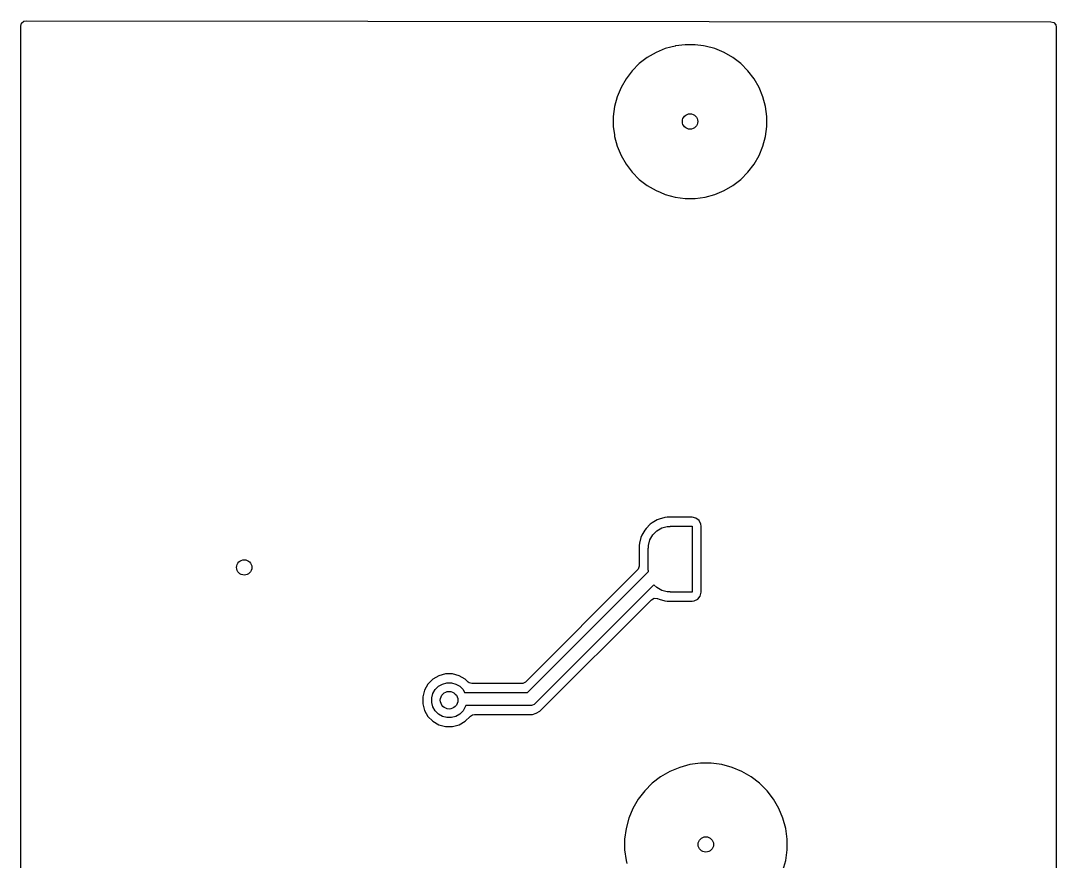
# Model space of a CAD drawing. Extents: x -0.98 to -0.05, y 0 to 3.38.
# Drawn here: x -0.981 to -0.052, y 2.625 to 3.379 of the extents above; entities that cross this region are included whole.
import ezdxf

# ---------------------------------------------------------------- set-up
doc = ezdxf.new("R2010")
doc.units = 0
doc.header["$MEASUREMENT"] = 0
doc.layers.add('BLACK', color=7, linetype='CONTINUOUS')

msp = doc.modelspace()

# ---------------------------------------------------------------- linework, layer by layer
at = {"layer": 'BLACK', "linetype": 'CONTINUOUS'}
for p, q in [((-0.98085, 3.37403), (-0.98007, 3.37667)), ((-0.98085, 3.293), (-0.98085, 3.37403)), ((-0.98007, 3.37667), (-0.97799, 3.37847)), ((-0.97799, 3.37847), (-0.97596, 3.37891)), ((-0.97596, 3.37891), (-0.05661, 3.37796)), ((-0.05661, 3.37796), (-0.05397, 3.37718)), ((-0.05397, 3.37718), (-0.05217, 3.3751)), ((-0.05217, 3.3751), (-0.05173, 3.37308)), ((-0.05173, 3.37308), (-0.05173, 0.0051)), ((-0.39748, 3.35523), (-0.40252, 3.35388)), ((-0.39379, 3.35622), (-0.39748, 3.35523)), ((-0.39336, 3.35628), (-0.39379, 3.35622)), ((-0.38483, 3.3574), (-0.39336, 3.35628)), ((-0.3758, 3.3574), (-0.38483, 3.3574)), ((-0.38483, 3.3574), (-0.38483, 3.3574)), ((-0.36834, 3.35642), (-0.3758, 3.3574)), ((-0.3758, 3.3574), (-0.3758, 3.3574)), ((-0.36684, 3.35622), (-0.36834, 3.35642)), ((-0.35811, 3.35388), (-0.36684, 3.35622)), ((-0.41869, 3.34591), (-0.42585, 3.34041)), ((-0.41086, 3.35043), (-0.41869, 3.34591)), ((-0.40252, 3.35388), (-0.41086, 3.35043)), ((-0.41086, 3.35043), (-0.41086, 3.35043)), ((-0.34977, 3.35043), (-0.35811, 3.35388)), ((-0.34194, 3.34591), (-0.34977, 3.35043)), ((-0.34977, 3.35043), (-0.34977, 3.35043)), ((-0.33478, 3.34041), (-0.34194, 3.34591)), ((-0.42585, 3.34041), (-0.43224, 3.33402)), ((-0.32839, 3.33402), (-0.33478, 3.34041)), ((-0.33478, 3.34041), (-0.33478, 3.34041)), ((-0.43774, 3.32686), (-0.44226, 3.31903)), ((-0.43224, 3.33402), (-0.43774, 3.32686)), ((-0.32289, 3.32686), (-0.32839, 3.33402)), ((-0.32839, 3.33402), (-0.32839, 3.33402)), ((-0.32289, 3.32685), (-0.32289, 3.32686)), ((-0.31837, 3.31903), (-0.32289, 3.32685)), ((-0.32289, 3.32685), (-0.32289, 3.32685)), ((-0.44226, 3.31903), (-0.44571, 3.31068)), ((-0.44226, 3.31903), (-0.44226, 3.31903)), ((-0.31492, 3.31068), (-0.31837, 3.31903)), ((-0.44571, 3.31068), (-0.44805, 3.30196)), ((-0.31258, 3.30196), (-0.31492, 3.31068)), ((-0.44805, 3.30196), (-0.44923, 3.293)), ((-0.44805, 3.30196), (-0.44805, 3.30196)), ((-0.3114, 3.293), (-0.31258, 3.30196)), ((-0.98085, 2.77246), (-0.98085, 3.293)), ((-0.44923, 3.293), (-0.44923, 3.28397)), ((-0.3114, 3.28397), (-0.3114, 3.293)), ((-0.44923, 3.28397), (-0.44825, 3.27651)), ((-0.31258, 3.27501), (-0.3114, 3.28397)), ((-0.44825, 3.27651), (-0.44805, 3.27501)), ((-0.44805, 3.27501), (-0.44805, 3.27501)), ((-0.44805, 3.27501), (-0.44571, 3.26628)), ((-0.31492, 3.26628), (-0.31258, 3.27501)), ((-0.44571, 3.26628), (-0.44226, 3.25794)), ((-0.31837, 3.25794), (-0.31492, 3.26628)), ((-0.44226, 3.25794), (-0.44226, 3.25794)), ((-0.44226, 3.25794), (-0.43774, 3.25011)), ((-0.32289, 3.25011), (-0.31837, 3.25794)), ((-0.43774, 3.25011), (-0.43224, 3.24295)), ((-0.43224, 3.24295), (-0.43224, 3.24295)), ((-0.43224, 3.24295), (-0.42585, 3.23656)), ((-0.33478, 3.23656), (-0.32839, 3.24295)), ((-0.32839, 3.24295), (-0.32289, 3.25011)), ((-0.32839, 3.24295), (-0.32839, 3.24295)), ((-0.32839, 3.24295), (-0.32839, 3.24295)), ((-0.42585, 3.23656), (-0.42585, 3.23656)), ((-0.42585, 3.23656), (-0.41869, 3.23106)), ((-0.34194, 3.23106), (-0.33478, 3.23656)), ((-0.33478, 3.23656), (-0.33478, 3.23656)), ((-0.33478, 3.23656), (-0.33478, 3.23656)), ((-0.41869, 3.23106), (-0.41869, 3.23106)), ((-0.41869, 3.23106), (-0.41869, 3.23106)), ((-0.41869, 3.23106), (-0.41086, 3.22654)), ((-0.41086, 3.22654), (-0.41086, 3.22654)), ((-0.41086, 3.22654), (-0.41086, 3.22654)), ((-0.41086, 3.22654), (-0.40726, 3.22505)), ((-0.40726, 3.22505), (-0.40252, 3.22308)), ((-0.35811, 3.22308), (-0.34977, 3.22654)), ((-0.34977, 3.22654), (-0.34194, 3.23106)), ((-0.40252, 3.22308), (-0.39379, 3.22075)), ((-0.39379, 3.22075), (-0.38483, 3.21957)), ((-0.38483, 3.21957), (-0.38483, 3.21957)), ((-0.38483, 3.21957), (-0.3758, 3.21957)), ((-0.3758, 3.21957), (-0.36684, 3.22075)), ((-0.3758, 3.21957), (-0.3758, 3.21957)), ((-0.36684, 3.22075), (-0.35811, 3.22308)), ((-0.416, 2.92718), (-0.41966, 2.92352)), ((-0.41432, 2.92847), (-0.416, 2.92718)), ((-0.40983, 2.93106), (-0.41432, 2.92847)), ((-0.40788, 2.93187), (-0.40983, 2.93106)), ((-0.40983, 2.93106), (-0.40983, 2.93106)), ((-0.40287, 2.93321), (-0.40788, 2.93187)), ((-0.40078, 2.93348), (-0.40287, 2.93321)), ((-0.40287, 2.93321), (-0.40287, 2.93321)), ((-0.3785, 2.93348), (-0.40078, 2.93348)), ((-0.40078, 2.93348), (-0.40078, 2.93348)), ((-0.37499, 2.93268), (-0.3785, 2.93348)), ((-0.3785, 2.93348), (-0.3785, 2.93348)), ((-0.37218, 2.93044), (-0.37499, 2.93268)), ((-0.37062, 2.92719), (-0.37218, 2.93044)), ((-0.37041, 2.92539), (-0.37062, 2.92719)), ((-0.42095, 2.92184), (-0.42354, 2.91735)), ((-0.41966, 2.92352), (-0.42095, 2.92184)), ((-0.41638, 2.91324), (-0.41381, 2.91769)), ((-0.41381, 2.91769), (-0.41017, 2.92133)), ((-0.41017, 2.92133), (-0.40572, 2.9239)), ((-0.40572, 2.9239), (-0.40076, 2.92523)), ((-0.40076, 2.92523), (-0.39819, 2.92523)), ((-0.39819, 2.92523), (-0.39819, 2.92539)), ((-0.39819, 2.92539), (-0.3785, 2.92539)), ((-0.3785, 2.92539), (-0.3785, 2.86634)), ((-0.37041, 2.86634), (-0.37041, 2.92539)), ((-0.42569, 2.91039), (-0.42596, 2.9083)), ((-0.42596, 2.9083), (-0.42596, 2.88963)), ((-0.42435, 2.9154), (-0.42569, 2.91039)), ((-0.42569, 2.91039), (-0.42569, 2.91039)), ((-0.42354, 2.91735), (-0.42435, 2.9154)), ((-0.42354, 2.91735), (-0.42354, 2.91735)), ((-0.41771, 2.90828), (-0.41638, 2.91324)), ((-0.41771, 2.90571), (-0.41771, 2.90828)), ((-0.41787, 2.88602), (-0.41787, 2.90571)), ((-0.41787, 2.90571), (-0.41771, 2.90571)), ((-0.42596, 2.88963), (-0.42674, 2.88699)), ((-0.42739, 2.88618), (-0.52787, 2.7857)), ((-0.52603, 2.77638), (-0.41771, 2.8847)), ((-0.42674, 2.88699), (-0.42739, 2.88618)), ((-0.41771, 2.88602), (-0.41787, 2.88602)), ((-0.41771, 2.8847), (-0.41771, 2.88602)), ((-0.41273, 2.87297), (-0.51941, 2.7663)), ((-0.41017, 2.87041), (-0.41273, 2.87297)), ((-0.40572, 2.86784), (-0.41017, 2.87041)), ((-0.40076, 2.86651), (-0.40572, 2.86784)), ((-0.39819, 2.86651), (-0.40076, 2.86651)), ((-0.39819, 2.86634), (-0.39819, 2.86651)), ((-0.3785, 2.86634), (-0.39819, 2.86634)), ((-0.37346, 2.86001), (-0.37121, 2.86283)), ((-0.37121, 2.86283), (-0.37041, 2.86634)), ((-0.51511, 2.75943), (-0.41499, 2.85955)), ((-0.41499, 2.85955), (-0.41258, 2.86087)), ((-0.41258, 2.86087), (-0.40983, 2.86067)), ((-0.40983, 2.86067), (-0.40967, 2.86061)), ((-0.40967, 2.86061), (-0.40788, 2.85987)), ((-0.40788, 2.85987), (-0.40287, 2.85852)), ((-0.40287, 2.85852), (-0.40078, 2.85825)), ((-0.40078, 2.85825), (-0.40078, 2.85825)), ((-0.40078, 2.85825), (-0.3785, 2.85825)), ((-0.3785, 2.85825), (-0.3767, 2.85845)), ((-0.3785, 2.85825), (-0.3785, 2.85825)), ((-0.3767, 2.85845), (-0.37346, 2.86001)), ((-0.61103, 2.78826), (-0.61543, 2.78386)), ((-0.60564, 2.79138), (-0.61103, 2.78826)), ((-0.61103, 2.78826), (-0.61103, 2.78826)), ((-0.59962, 2.79299), (-0.60564, 2.79138)), ((-0.60564, 2.79138), (-0.60564, 2.79138)), ((-0.5934, 2.79299), (-0.59962, 2.79299)), ((-0.58739, 2.79138), (-0.5934, 2.79299)), ((-0.582, 2.78826), (-0.58739, 2.79138)), ((-0.58739, 2.79138), (-0.58739, 2.79138)), ((-0.58739, 2.79138), (-0.58739, 2.79138)), ((-0.57943, 2.7857), (-0.582, 2.78826)), ((-0.582, 2.78826), (-0.582, 2.78826)), ((-0.61854, 2.77847), (-0.62015, 2.77246)), ((-0.61543, 2.78386), (-0.61854, 2.77847)), ((-0.61854, 2.77847), (-0.61854, 2.77847)), ((-0.61543, 2.78386), (-0.61543, 2.78386)), ((-0.61106, 2.77537), (-0.60901, 2.77893)), ((-0.60901, 2.77893), (-0.6061, 2.78184)), ((-0.6061, 2.78184), (-0.60254, 2.7839)), ((-0.60254, 2.7839), (-0.59857, 2.78496)), ((-0.59857, 2.78496), (-0.59446, 2.78496)), ((-0.59446, 2.78496), (-0.59049, 2.7839)), ((-0.59049, 2.7839), (-0.58693, 2.78184)), ((-0.58693, 2.78184), (-0.58402, 2.77893)), ((-0.58402, 2.77893), (-0.58254, 2.77638)), ((-0.57862, 2.78505), (-0.57943, 2.7857)), ((-0.57598, 2.78427), (-0.57862, 2.78505)), ((-0.53132, 2.78427), (-0.57598, 2.78427)), ((-0.53028, 2.78438), (-0.53132, 2.78427)), ((-0.52787, 2.7857), (-0.53028, 2.78438)), ((-0.98085, 2.64474), (-0.98085, 2.77246)), ((-0.62015, 2.77246), (-0.62015, 2.76623)), ((-0.61213, 2.7714), (-0.61106, 2.77537)), ((-0.61213, 2.76729), (-0.61213, 2.7714)), ((-0.58254, 2.77638), (-0.52603, 2.77638)), ((-0.62015, 2.76623), (-0.61854, 2.76022)), ((-0.61854, 2.76022), (-0.61854, 2.76022)), ((-0.61854, 2.76022), (-0.61543, 2.75483)), ((-0.61106, 2.76332), (-0.61213, 2.76729)), ((-0.60901, 2.75976), (-0.61106, 2.76332)), ((-0.6061, 2.75685), (-0.60901, 2.75976)), ((-0.58402, 2.75976), (-0.58693, 2.75685)), ((-0.58196, 2.76332), (-0.58402, 2.75976)), ((-0.58163, 2.76457), (-0.58196, 2.76332)), ((-0.52358, 2.76457), (-0.58163, 2.76457)), ((-0.52243, 2.76468), (-0.52358, 2.76457)), ((-0.52155, 2.76505), (-0.52243, 2.76468)), ((-0.5203, 2.76556), (-0.52155, 2.76505)), ((-0.51941, 2.7663), (-0.5203, 2.76556)), ((-0.61543, 2.75483), (-0.61543, 2.75483)), ((-0.61543, 2.75483), (-0.61543, 2.75483)), ((-0.61543, 2.75483), (-0.61103, 2.75043)), ((-0.61103, 2.75043), (-0.61103, 2.75043)), ((-0.61103, 2.75043), (-0.61103, 2.75043)), ((-0.61103, 2.75043), (-0.60564, 2.74732)), ((-0.60254, 2.7548), (-0.6061, 2.75685)), ((-0.59857, 2.75373), (-0.60254, 2.7548)), ((-0.59446, 2.75373), (-0.59857, 2.75373)), ((-0.59049, 2.7548), (-0.59446, 2.75373)), ((-0.58693, 2.75685), (-0.59049, 2.7548)), ((-0.58739, 2.74732), (-0.582, 2.75043)), ((-0.582, 2.75043), (-0.57759, 2.75483)), ((-0.57759, 2.75483), (-0.57737, 2.75506)), ((-0.57759, 2.75483), (-0.57759, 2.75483)), ((-0.57737, 2.75506), (-0.57732, 2.755)), ((-0.57732, 2.755), (-0.57542, 2.75639)), ((-0.57542, 2.75639), (-0.57377, 2.75667)), ((-0.57377, 2.75667), (-0.52177, 2.75667)), ((-0.52177, 2.75667), (-0.51826, 2.75761)), ((-0.52177, 2.75667), (-0.52177, 2.75667)), ((-0.51826, 2.75761), (-0.51511, 2.75943)), ((-0.60564, 2.74732), (-0.60564, 2.74732)), ((-0.60564, 2.74732), (-0.59962, 2.7457)), ((-0.59962, 2.7457), (-0.59962, 2.7457)), ((-0.59962, 2.7457), (-0.5934, 2.7457)), ((-0.5934, 2.7457), (-0.58739, 2.74732)), ((-0.5934, 2.7457), (-0.5934, 2.7457)), ((-0.39843, 2.70544), (-0.4067, 2.70067)), ((-0.38961, 2.7091), (-0.39843, 2.70544)), ((-0.39843, 2.70544), (-0.39843, 2.70544)), ((-0.38039, 2.71157), (-0.38961, 2.7091)), ((-0.37092, 2.71281), (-0.38039, 2.71157)), ((-0.36137, 2.71281), (-0.37092, 2.71281)), ((-0.37092, 2.71281), (-0.37092, 2.71281)), ((-0.3519, 2.71157), (-0.36137, 2.71281)), ((-0.36137, 2.71281), (-0.36137, 2.71281)), ((-0.34267, 2.7091), (-0.3519, 2.71157)), ((-0.33385, 2.70544), (-0.34267, 2.7091)), ((-0.32558, 2.70067), (-0.33385, 2.70544)), ((-0.33385, 2.70544), (-0.33385, 2.70544)), ((-0.41428, 2.69485), (-0.42103, 2.6881)), ((-0.4067, 2.70067), (-0.41428, 2.69485)), ((-0.41428, 2.69485), (-0.41428, 2.69485)), ((-0.318, 2.69485), (-0.32558, 2.70067)), ((-0.32558, 2.70067), (-0.32558, 2.70067)), ((-0.32558, 2.70067), (-0.32558, 2.70067)), ((-0.31125, 2.6881), (-0.318, 2.69485)), ((-0.318, 2.69485), (-0.318, 2.69485)), ((-0.42103, 2.6881), (-0.42685, 2.68052)), ((-0.42103, 2.6881), (-0.42103, 2.6881)), ((-0.30544, 2.68052), (-0.31125, 2.6881)), ((-0.31125, 2.6881), (-0.31125, 2.6881)), ((-0.42685, 2.68052), (-0.43162, 2.67225)), ((-0.30066, 2.67225), (-0.30544, 2.68052)), ((-0.43162, 2.67225), (-0.43528, 2.66343)), ((-0.43162, 2.67225), (-0.43162, 2.67225)), ((-0.29701, 2.66343), (-0.30066, 2.67225)), ((-0.43528, 2.66343), (-0.43775, 2.6542)), ((-0.29453, 2.6542), (-0.29701, 2.66343)), ((-0.43775, 2.6542), (-0.439, 2.64474)), ((-0.29329, 2.64474), (-0.29453, 2.6542)), ((-0.98085, 2.42611), (-0.98085, 2.64474)), ((-0.439, 2.64474), (-0.439, 2.63519)), ((-0.439, 2.64474), (-0.439, 2.64474)), ((-0.29329, 2.63519), (-0.29329, 2.64474)), ((-0.439, 2.63519), (-0.43775, 2.62572)), ((-0.29453, 2.62572), (-0.29329, 2.63519)), ((-0.43775, 2.62572), (-0.43701, 2.62296)), ((-0.29701, 2.61649), (-0.29453, 2.62572))]:
    msp.add_line(p, q, dxfattribs=at)
at = {"layer": 'BLACK'}
for centre, radius in [((-0.38031, 3.28848), 0.00689), ((-0.78031, 2.88848), 0.00689), ((-0.59651, 2.76935), 0.00787), ((-0.36614, 2.63996), 0.00689)]:
    msp.add_circle(centre, radius, dxfattribs=at)

doc.saveas('drawing.dxf')
